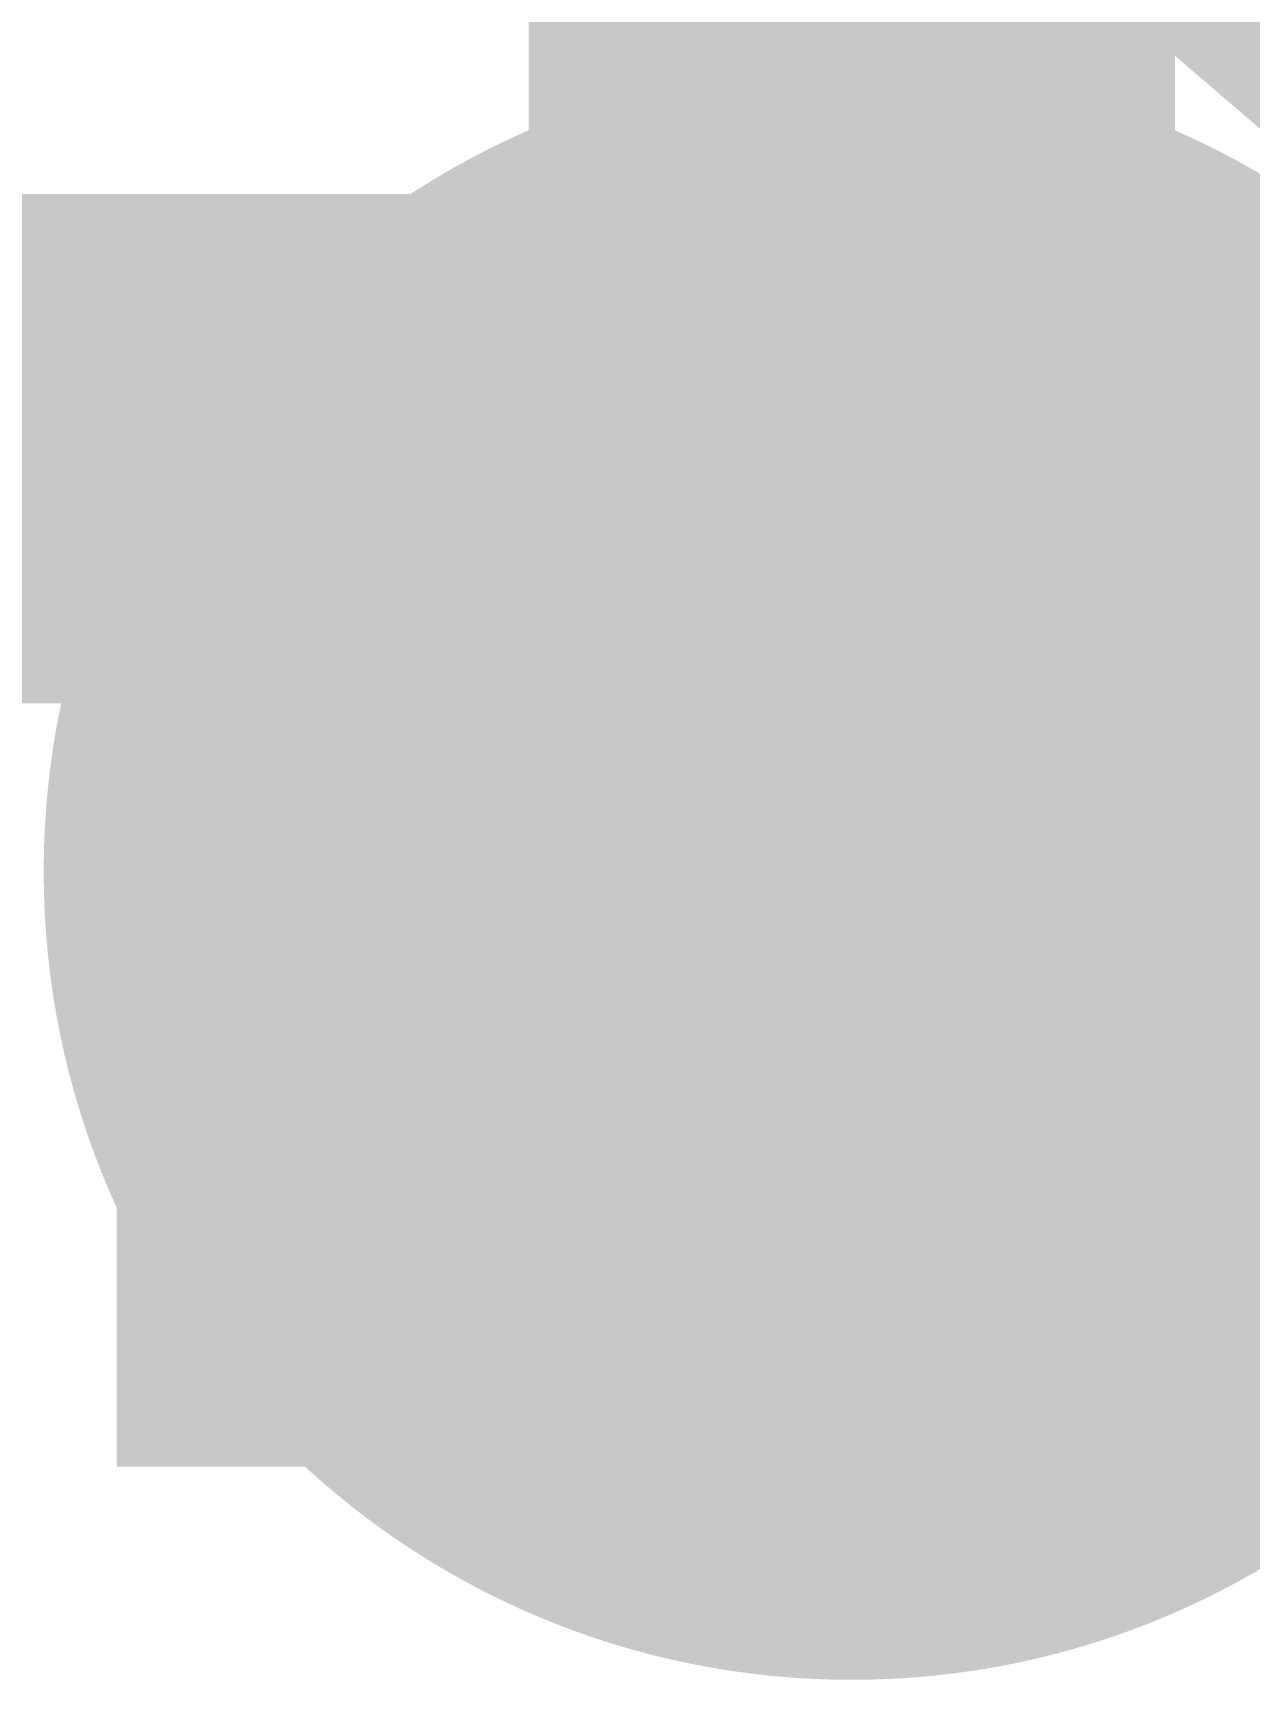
# Model space of a CAD drawing. Header units: inches. Extents: x 0.95 to 1.97, y 0.96 to 3.54.
# Drawn here: x 1.37233 to 1.39115, y 1.0075 to 1.03297 of the extents above; entities that cross this region are included whole.
import ezdxf

# ---------------------------------------------------------------- set-up
doc = ezdxf.new("R2010")
doc.units = ezdxf.units.IN
doc.header["$MEASUREMENT"] = 0
for name, color, linetype in [('Bottom Overlay', 54, 'Continuous'), ('Sig 1', 1, 'Continuous'), ('Sig 3', 5, 'Continuous'), ('Via Holes', 16, 'Continuous')]:
    doc.layers.add(name, color=color, linetype=linetype)
doc.styles.add('Arial', font='', dxfattribs={"height": 0.2})
doc.styles.get('Arial').set_extended_font_data('Arial')

# ---------------------------------------------------------------- blocks, each defined once
blk = doc.blocks.new('FP_CC0603_DA_MFG_B_44')
at = {"layer": 'Bottom Overlay'}
blk.add_lwpolyline([(0.033464, 0.033464, 0.007874, 0.007874, 0), (-0.033464, 0.033464, 0.007874, 0.007874, 0)], format="xyseb", dxfattribs=at)
blk.add_lwpolyline([(-0.035432, 0.033464, 0.003937, 0.003937, 1), (-0.031496, 0.033464, 0.003937, 0.003937, 1)], format="xyseb", close=True, dxfattribs=at)

msp = doc.modelspace()

# ---------------------------------------------------------------- hatches: boundary and pattern name
at = {"layer": 'Sig 1'}
h = msp.add_hatch(color=1, dxfattribs=at)
edge = h.paths.add_edge_path()
edge.add_arc((1.385, 1.02), 0.0125, 0, 360)
at = {"layer": 'Sig 3'}
h = msp.add_hatch(color=5, dxfattribs=at)
edge = h.paths.add_edge_path()
edge.add_arc((1.385, 1.02), 0.0125, 0, 360)
at = {"layer": 'Via Holes'}
h = msp.add_hatch(color=7, dxfattribs=at)
edge = h.paths.add_edge_path()
edge.add_arc((1.385, 1.02), 0.006, 0, 360)

# ---------------------------------------------------------------- linework, layer by layer
at = {"layer": 'Sig 3'}
msp.add_lwpolyline([(1.385, 1.02, 0.01, 0.01, 0), (1.385, 1.059528, 0.01, 0.01, 0)], format="xyseb", dxfattribs=at)
msp.add_lwpolyline([(1.3825, 1.02, 0.005, 0.005, 1), (1.3875, 1.02, 0.005, 0.005, 1)], format="xyseb", close=True, dxfattribs=at)

# ---------------------------------------------------------------- block references
at = {"rotation": 180}
msp.add_blockref('FP_CC0603_DA_MFG_B_44', (1.355, 1.06), dxfattribs=at)

# ---------------------------------------------------------------- texts
at = {"layer": 'Bottom Overlay', "style": 'Arial', "text_generation_flag": 2}
msp.add_text('C2', height=0.06, dxfattribs=at).set_placement((1.476552, 1.010797))

doc.saveas('drawing.dxf')
